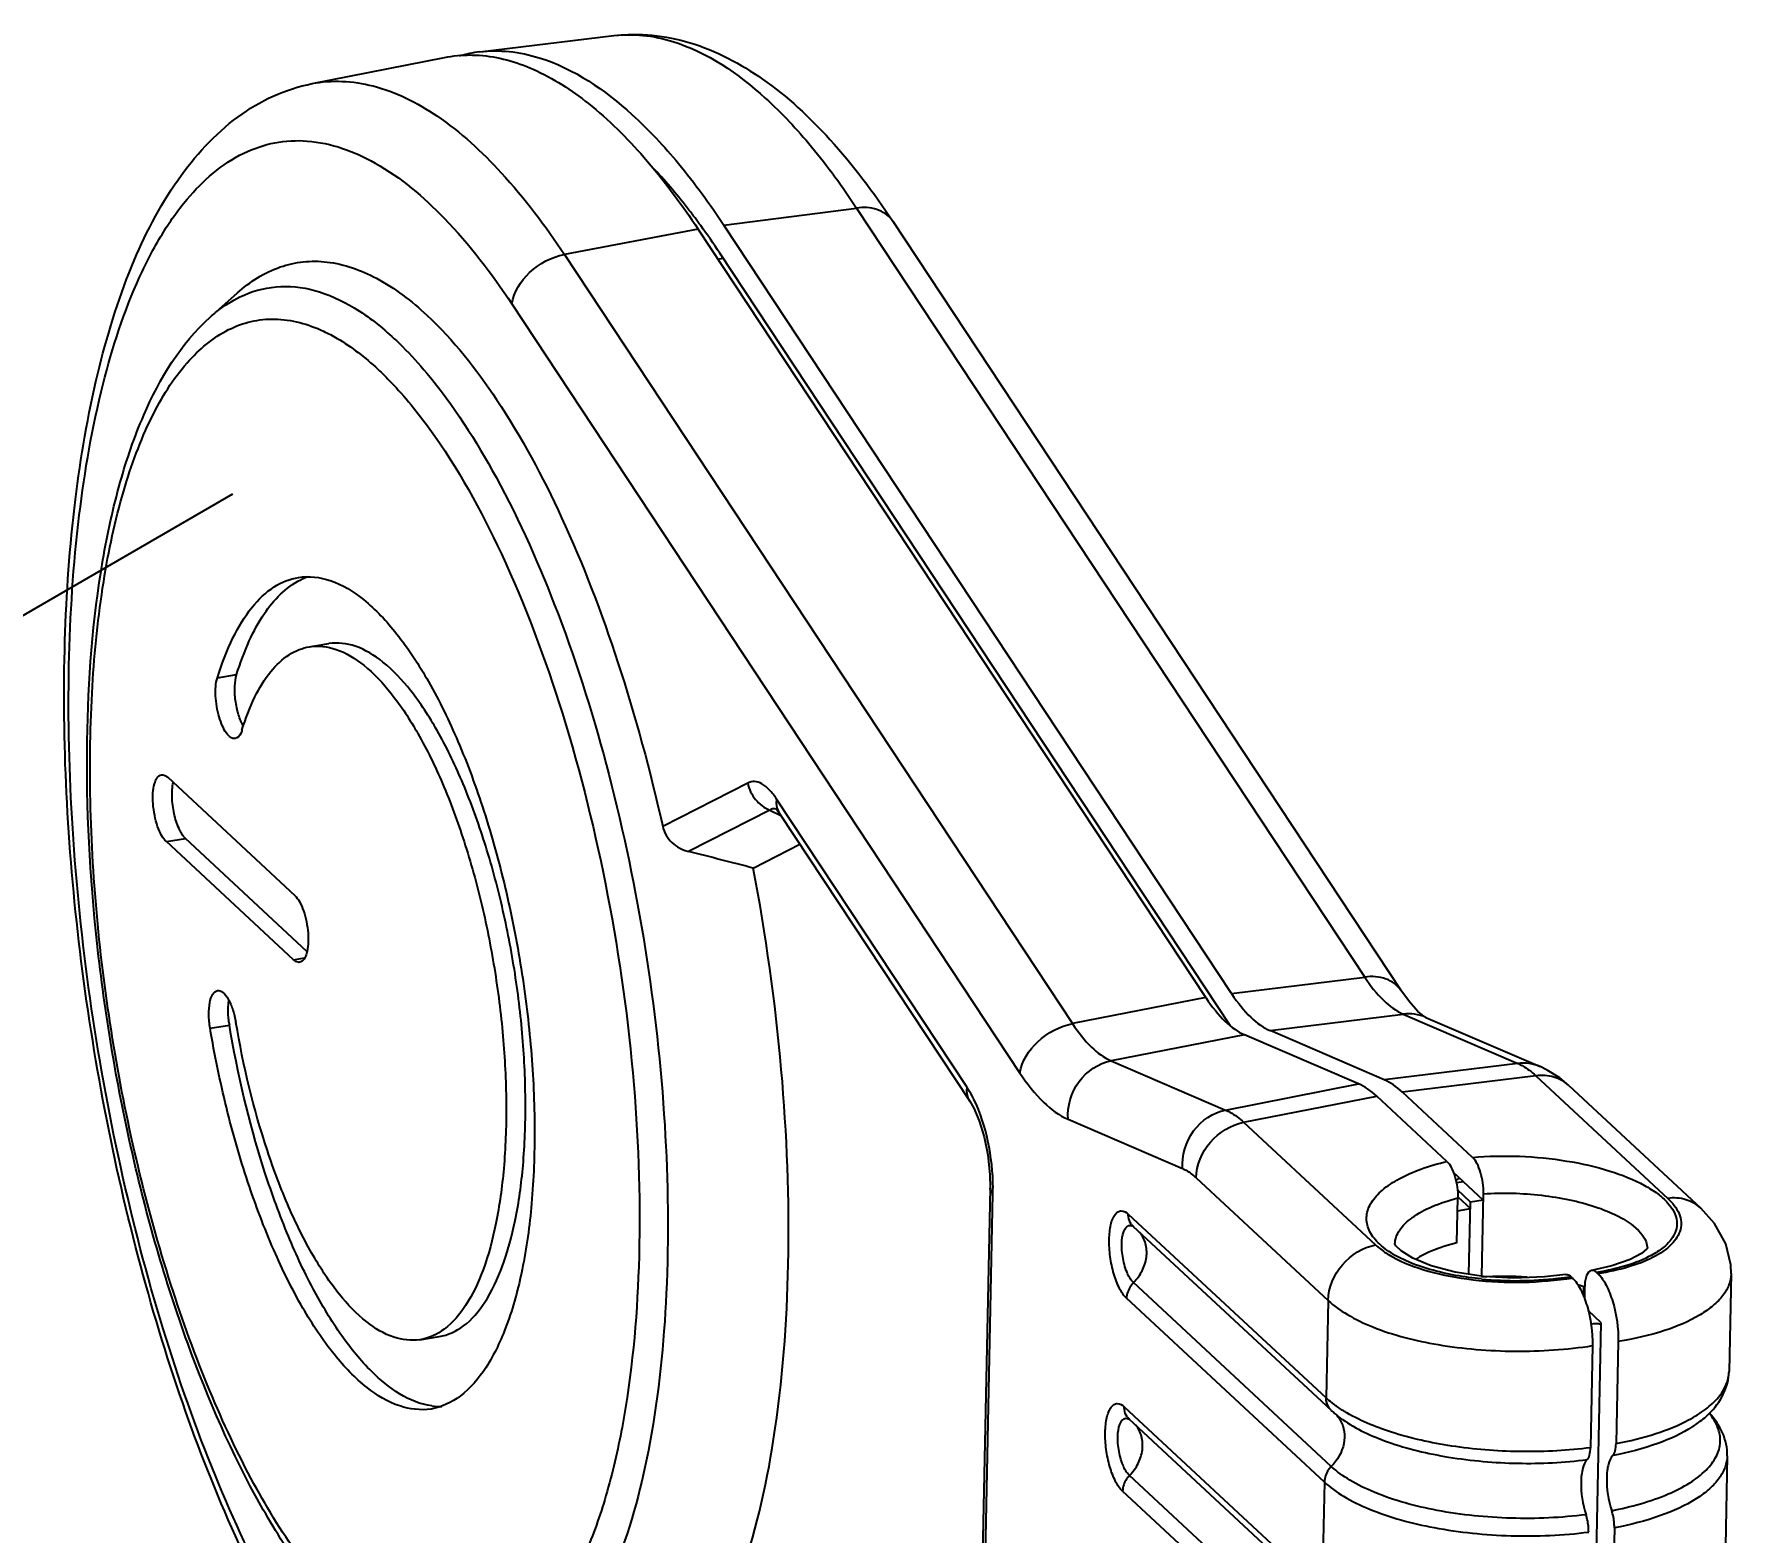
# Model space of a CAD drawing. Header units: millimetres. Extents: x 0 to 549, y 0 to 190.
# Drawn here: x 22.43 to 35.24, y 66.97 to 78.27 of the extents above; entities that cross this region are included whole.
import ezdxf

# ---------------------------------------------------------------- set-up
doc = ezdxf.new("R2010")
doc.units = ezdxf.units.MM
doc.layers.add('06___PRT_ALL_SURFS', color=7, linetype='Continuous')
doc.styles.get("Standard").update_dxf_attribs({"font": 'SimSun.ttf'})

msp = doc.modelspace()

# ---------------------------------------------------------------- linework, layer by layer
at = {"color": 7, "linetype": 'Continuous'}
for p, q in [((25.799, 78.134), (26.81, 78.256)), ((24.534, 77.894), (25.533, 78.092)), ((27.641, 76.827), (28.642, 76.956)), ((28.642, 76.956), (32.476, 71.155)), ((28.915, 76.856), (32.749, 71.055)), ((27.447, 76.796), (26.437, 76.605)), ((31.278, 71), (27.447, 76.796)), ((31.472, 71.03), (27.641, 76.827)), ((26.437, 76.605), (30.271, 70.804)), ((27.596, 76.571), (27.635, 76.578)), ((31.46, 70.789), (27.61, 76.615)), ((23.764, 76.133), (23.97, 76.316)), ((26.041, 76.233), (29.875, 70.431)), ((24.515, 73.647), (24.66, 73.67)), ((23.819, 73.413), (23.964, 73.437)), ((23.444, 72.662), (24.403, 71.771)), ((27.821, 72.618), (27.179, 72.292)), ((29.474, 70.326), (28.038, 72.498)), ((27.988, 72.414), (27.374, 72.103)), ((27.988, 72.414), (28.071, 72.374)), ((28.046, 72.417), (28.038, 72.421)), ((28.06, 72.39), (29.496, 70.218)), ((23.434, 72.177), (23.579, 72.2)), ((24.393, 71.286), (23.434, 72.177)), ((24.495, 71.349), (23.579, 72.2)), ((27.862, 71.977), (28.214, 72.157)), ((24.393, 71.286), (24.476, 71.299)), ((31.472, 71.03), (32.476, 71.155)), ((31.278, 71), (30.271, 70.804)), ((31.762, 70.751), (32.766, 70.875)), ((32.766, 70.875), (33.631, 70.504)), ((32.937, 70.851), (33.801, 70.48)), ((23.764, 70.769), (23.91, 70.793)), ((31.568, 70.72), (30.562, 70.524)), ((32.43, 70.349), (31.568, 70.72)), ((32.624, 70.38), (31.762, 70.751)), ((30.562, 70.524), (31.426, 70.152)), ((33.631, 70.504), (32.624, 70.38)), ((33.801, 70.48), (33.801, 70.48)), ((31.426, 70.152), (32.43, 70.349)), ((33.767, 70.411), (32.761, 70.287)), ((33.767, 70.411), (34.763, 69.486)), ((34.017, 70.336), (35.013, 69.412)), ((31.562, 70.06), (32.567, 70.256)), ((33.097, 69.764), (32.567, 70.256)), ((33.29, 69.795), (32.761, 70.287)), ((30.238, 70.082), (31.102, 69.71)), ((31.562, 70.06), (32.558, 69.135)), ((33.371, 69.472), (33.146, 69.682)), ((29.649, 69.564), (29.548, 64.672)), ((31.204, 69.64), (32.2, 68.716)), ((33.222, 69.611), (33.168, 69.602)), ((33.275, 69.457), (33.176, 69.549)), ((29.57, 64.628), (29.671, 69.52)), ((33.172, 69.151), (33.179, 69.49)), ((33.177, 69.393), (33.274, 69.409)), ((33.182, 69.494), (33.274, 69.409)), ((33.263, 68.913), (33.275, 69.457)), ((33.371, 69.472), (33.275, 69.457)), ((33.36, 68.899), (33.372, 69.521)), ((35.013, 69.411), (35.013, 69.412)), ((30.692, 69.367), (32.185, 67.981)), ((32.222, 67.888), (30.729, 69.274)), ((34.043, 68.886), (34.032, 68.896)), ((34.341, 68.976), (34.187, 68.942)), ((34.236, 68.917), (34.225, 68.927)), ((35.24, 68.918), (35.225, 68.18)), ((32.224, 67.464), (30.732, 68.85)), ((34.129, 68.743), (34.13, 68.817)), ((34.135, 68.812), (34.134, 68.733)), ((32.172, 67.346), (30.679, 68.732)), ((32.2, 68.716), (32.185, 67.981)), ((34.261, 68.548), (34.162, 68.64)), ((34.095, 60.508), (34.261, 68.548)), ((34.181, 68.545), (34.19, 68.536)), ((34.183, 68.535), (34.19, 68.536)), ((25.347, 68.42), (25.493, 68.443)), ((34.389, 68.406), (34.373, 67.636)), ((34.195, 68.375), (34.179, 67.605)), ((30.662, 67.913), (32.155, 66.527)), ((32.192, 66.434), (30.699, 67.82)), ((35.212, 67.544), (35.195, 66.726)), ((32.194, 66.01), (30.701, 67.395)), ((32.141, 65.891), (30.649, 67.277)), ((32.172, 67.346), (32.155, 66.527)), ((34.36, 67), (34.343, 66.181))]:
    msp.add_line(p, q, dxfattribs=at)
msp.add_line((23.933, 74.797), (13.354, 68.674))
for points in [[(28.033, 72.425), (28.033, 72.425), (28.042, 72.414), (28.06, 72.39)], [(32.937, 70.851), (32.921, 70.86), (32.877, 70.896), (32.813, 70.967), (32.749, 71.055)], [(34.017, 70.336), (33.948, 70.394), (33.854, 70.454), (33.801, 70.48)], [(29.496, 70.218), (29.526, 70.166), (29.568, 70.07), (29.605, 69.95), (29.633, 69.813), (29.647, 69.667), (29.649, 69.564)], [(35.24, 68.917), (35.238, 68.985), (35.2, 69.144), (35.116, 69.297), (35.013, 69.411)], [(32.709, 69.133), (32.704, 69.143), (32.704, 69.142)], [(33.994, 68.912), (33.833, 68.893), (33.602, 68.885), (33.372, 68.897), (33.158, 68.929), (32.977, 68.977), (32.839, 69.034), (32.752, 69.089), (32.712, 69.129), (32.709, 69.133)], [(34.61, 69.109), (34.61, 69.11), (34.605, 69.104), (34.565, 69.07), (34.479, 69.024), (34.341, 68.976)]]:
    msp.add_lwpolyline(points, dxfattribs=at)
for centre, radius, start, end in [((25.917, 77.161), 0.98, 96.9105, 106.2694), ((28.747, 76.745), 0.201, 33.4603, 37.786), ((22.87, 73.484), 5.681, 33.4451, 36.0009), ((24.66, 73.713), 0.487, 110.9969, 115.8134), ((24.653, 73.73), 0.469, 108.7069, 110.9759), ((0.041, -35.303), 110.829, 75.46181, 75.72218), ((24.595, 70.908), 0.695, 188.2657, 189.5694), ((28.633, 69.791), 0.997, 26.1681, 26.4861), ((28.026, 69.554), 1.645, 358.8177, 0.3331), ((33.067, 69.959), 0.346, 286.2175, 288.7131), ((33.084, 69.909), 0.293, 288.6905, 292.213), ((30.806, 69.356), 0.112, 214.7909, 227.0711), ((33.649, 71.394), 2.527, 276.4843, 278.7088), ((33.621, 71.631), 2.766, 264.5249, 276.4974), ((33.647, 71.406), 2.551, 277.9257, 278.7072), ((33.654, 71.36), 2.504, 278.7089, 278.9254), ((34.228, 68.299), 0.241, 88.6458, 99.1022), ((34.228, 68.317), 0.222, 81.5255, 88.6118), ((25.505, 68.395), 0.48, 261.932, 270.9711), ((32.756, 68.463), 0.785, 227.1407, 229.7516), ((30.776, 67.902), 0.112, 214.7909, 227.0711), ((32.827, 68.549), 0.897, 229.8049, 234.5691), ((32.107, 67.706), 0.214, 30.0775, 45.2128)]:
    msp.add_arc(centre, radius, start, end, dxfattribs=at)
for centre, major_axis, ratio, start_param, end_param in [((31.462, 72.268), (-0.249, 1.569), 0.375943, -3.833067, -3.374891), ((31.656, 72.299), (-0.249, 1.569), 0.375943, -3.833067, -3.374891), ((32.537, 68.801), (-0.25, 1.569), 0.375908, -0.447288, -0.233305), ((32.731, 68.832), (-0.25, 1.569), 0.375908, -0.447288, -0.233305), ((33.65, 68.816), (0.953, 0.014), 0.413747, 2.09063, 2.545138), ((33.644, 68.525), (0.952, -0.052), 0.387517, 1.530882, 1.895814), ((33.644, 68.525), (0.952, -0.052), 0.387517, 1.044406, 1.105767)]:
    msp.add_ellipse(centre, major_axis=major_axis, ratio=ratio, start_param=start_param, end_param=end_param, dxfattribs=at)
for points, knots in [([(26.81, 78.256), (26.906, 78.268), (27.102, 78.27), (27.494, 78.189), (27.97, 77.937), (28.478, 77.464), (28.772, 77.073), (28.915, 76.856)], [0, 0, 0, 0, 0.109161, 0.219128, 0.449614, 0.706604, 1, 1, 1, 1]), ([(26.81, 78.256), (26.883, 78.265), (27.035, 78.266), (27.45, 78.177), (27.894, 77.87), (28.324, 77.408), (28.537, 77.116), (28.642, 76.956)], [0, 0, 0, 0, 0.093687, 0.191905, 0.539582, 0.75519, 1, 1, 1, 1]), ([(25.799, 78.134), (25.872, 78.143), (26.025, 78.144), (26.443, 78.054), (26.888, 77.746), (27.321, 77.281), (27.535, 76.987), (27.641, 76.827)], [0, 0, 0, 0, 0.093677, 0.191883, 0.539519, 0.755157, 1, 1, 1, 1]), ([(25.533, 78.092), (25.597, 78.104), (25.685, 78.113), (25.773, 78.109), (25.795, 78.108)], [0, 0, 0, 0, 0.747189, 1, 1, 1, 1]), ([(25.795, 78.108), (25.935, 78.098), (26.234, 78.014), (26.655, 77.739), (27.071, 77.324), (27.322, 76.985), (27.447, 76.796)], [0, 0, 0, 0, 0.193509, 0.419333, 0.687206, 1, 1, 1, 1]), ([(26.033, 64.468), (25.827, 64.542), (25.417, 64.787), (24.888, 65.33), (24.4, 66.04), (23.954, 66.902), (23.558, 67.894), (23.104, 69.375), (22.805, 70.943), (22.667, 72.526), (22.653, 73.666), (22.727, 74.725), (22.889, 75.674), (23.138, 76.491), (23.479, 77.162), (23.869, 77.591), (24.235, 77.81), (24.433, 77.874), (24.534, 77.894)], [0, 0, 0, 0, 0.043546, 0.092844, 0.149576, 0.213912, 0.28497, 0.361206, 0.521075, 0.600384, 0.676329, 0.746977, 0.810818, 0.867029, 0.915866, 0.95915, 0.979658, 1, 1, 1, 1]), ([(24.534, 77.894), (24.608, 77.909), (24.764, 77.92), (25.094, 77.869), (25.524, 77.65), (26.007, 77.204), (26.294, 76.822), (26.437, 76.605)], [0, 0, 0, 0, 0.093932, 0.191485, 0.410839, 0.678269, 1, 1, 1, 1]), ([(25.804, 64.784), (25.613, 64.852), (25.222, 65.106), (24.711, 65.677), (24.222, 66.456), (23.775, 67.416), (23.386, 68.522), (23.071, 69.73), (22.843, 70.991), (22.712, 72.257), (22.681, 73.476), (22.753, 74.599), (22.923, 75.584), (23.152, 76.292), (23.388, 76.75), (23.625, 77.089), (23.916, 77.345), (24.25, 77.459), (24.597, 77.477), (24.853, 77.383), (25.009, 77.295)], [0, 0, 0, 0, 0.040764, 0.091859, 0.153813, 0.225552, 0.305087, 0.389861, 0.476985, 0.563429, 0.646206, 0.722548, 0.790118, 0.847282, 0.871793, 0.893676, 0.930705, 0.947325, 0.963824, 1, 1, 1, 1]), ([(25.009, 77.295), (25.203, 77.186), (25.587, 76.859), (25.889, 76.462), (26.041, 76.233)], [0, 0, 0, 0, 0.44667, 1, 1, 1, 1]), ([(27.466, 76.823), (27.438, 76.862), (27.328, 77.008), (27.211, 77.148), (27.118, 77.246)], [0, 0, 0, 0, 0.262382, 1, 1, 1, 1]), ([(28.906, 76.869), (28.879, 76.904), (28.792, 76.959), (28.693, 76.963), (28.642, 76.956)], [0, 0, 0, 0, 0.463571, 1, 1, 1, 1]), ([(26.041, 76.233), (26.054, 76.322), (26.165, 76.495), (26.341, 76.587), (26.437, 76.605)], [0, 0, 0, 0, 0.478681, 1, 1, 1, 1]), ([(23.97, 76.316), (24.064, 76.4), (24.226, 76.503), (24.467, 76.557), (24.719, 76.554), (25.054, 76.433), (25.284, 76.255), (25.399, 76.148)], [0, 0, 0, 0, 0.236703, 0.347957, 0.460357, 0.705397, 1, 1, 1, 1]), ([(23.988, 76.285), (24.073, 76.326), (24.263, 76.381), (24.568, 76.347), (24.874, 76.205), (25.061, 76.057), (25.154, 75.97)], [0, 0, 0, 0, 0.221516, 0.447949, 0.702484, 1, 1, 1, 1]), ([(23.764, 76.133), (23.782, 76.148), (23.851, 76.206), (23.928, 76.256), (23.988, 76.285)], [0, 0, 0, 0, 0.260869, 1, 1, 1, 1]), ([(24.789, 66.275), (24.669, 66.4), (24.437, 66.687), (24.006, 67.38), (23.546, 68.437), (23.139, 69.862), (22.885, 71.388), (22.805, 72.883), (22.892, 74.051), (23.07, 74.87), (23.288, 75.509), (23.542, 75.935), (23.764, 76.133)], [0, 0, 0, 0, 0.049609, 0.105265, 0.233432, 0.378144, 0.529238, 0.675418, 0.80625, 0.863511, 0.914669, 1, 1, 1, 1]), ([(24.834, 66.326), (24.694, 66.456), (24.422, 66.777), (24.068, 67.355), (23.741, 68.053), (23.346, 69.144), (22.997, 70.629), (22.846, 72.151), (22.863, 73.326), (22.943, 74.11), (23.088, 74.793), (23.293, 75.355), (23.553, 75.781), (23.832, 76.019), (24.071, 76.107), (24.319, 76.133), (24.505, 76.08), (24.62, 76.027)], [0, 0, 0, 0, 0.05128, 0.112098, 0.181518, 0.257937, 0.423292, 0.589659, 0.667293, 0.738321, 0.801037, 0.854338, 0.898089, 0.933822, 0.94998, 0.96591, 1, 1, 1, 1]), ([(25.399, 76.148), (25.601, 75.961), (25.984, 75.472), (26.459, 74.582), (26.872, 73.499), (27.086, 72.708), (27.179, 72.292)], [0, 0, 0, 0, 0.192358, 0.429074, 0.702293, 1, 1, 1, 1]), ([(24.62, 76.027), (24.655, 76.01), (24.802, 75.932), (24.935, 75.828), (25.029, 75.741)], [0, 0, 0, 0, 0.22986, 1, 1, 1, 1]), ([(25.154, 75.97), (25.175, 75.951), (25.261, 75.868), (25.341, 75.78), (25.399, 75.71)], [0, 0, 0, 0, 0.238635, 1, 1, 1, 1]), ([(25.029, 75.741), (25.063, 75.709), (25.205, 75.569), (25.331, 75.413), (25.421, 75.289)], [0, 0, 0, 0, 0.231699, 1, 1, 1, 1]), ([(25.399, 75.71), (25.601, 75.469), (25.975, 74.881), (26.427, 73.86), (26.799, 72.666), (27.067, 71.374), (27.214, 70.063), (27.231, 68.813), (27.119, 67.701), (26.946, 67.026), (26.829, 66.734)], [0, 0, 0, 0, 0.100627, 0.221346, 0.356788, 0.499966, 0.643149, 0.778606, 0.899348, 1, 1, 1, 1]), ([(25.421, 75.289), (25.633, 74.996), (26.017, 74.297), (26.459, 73.111), (26.79, 71.767), (26.984, 70.368), (27.026, 69.021), (26.931, 67.981), (26.765, 67.261), (26.611, 66.82), (26.423, 66.46), (26.266, 66.264), (26.182, 66.186)], [0, 0, 0, 0, 0.113611, 0.248356, 0.396047, 0.546863, 0.69062, 0.817969, 0.873195, 0.92195, 0.964077, 1, 1, 1, 1]), ([(23.819, 73.413), (23.851, 73.516), (23.921, 73.703), (24.063, 73.939), (24.231, 74.104), (24.367, 74.159), (24.432, 74.169)], [0, 0, 0, 0, 0.317174, 0.58358, 0.805524, 1, 1, 1, 1]), ([(23.964, 73.437), (23.991, 73.523), (24.05, 73.682), (24.187, 73.941), (24.335, 74.097), (24.448, 74.152)], [0, 0, 0, 0, 0.307643, 0.574928, 1, 1, 1, 1]), ([(24.432, 74.169), (24.511, 74.182), (24.694, 74.159), (24.949, 73.998), (25.196, 73.732), (25.432, 73.368), (25.65, 72.918), (25.841, 72.397), (26, 71.824), (26.118, 71.222), (26.193, 70.613), (26.22, 70.02), (26.2, 69.465), (26.133, 68.969), (26.021, 68.55), (25.869, 68.221), (25.677, 67.989), (25.51, 67.91), (25.431, 67.897)], [0, 0, 0, 0, 0.033405, 0.073328, 0.123094, 0.183347, 0.253197, 0.330866, 0.414026, 0.50001, 0.585993, 0.669151, 0.746818, 0.816665, 0.876913, 0.926677, 0.966596, 1, 1, 1, 1]), ([(24.004, 73.017), (24.031, 73.102), (24.089, 73.258), (24.207, 73.455), (24.348, 73.592), (24.461, 73.638), (24.515, 73.647)], [0, 0, 0, 0, 0.31716, 0.583579, 0.805522, 1, 1, 1, 1]), ([(24.515, 73.647), (24.581, 73.657), (24.734, 73.638), (24.946, 73.504), (25.152, 73.282), (25.349, 72.979), (25.53, 72.604), (25.69, 72.17), (25.822, 71.693), (25.92, 71.191), (25.982, 70.683), (26.005, 70.189), (25.988, 69.726), (25.932, 69.313), (25.84, 68.964), (25.713, 68.69), (25.553, 68.496), (25.413, 68.43), (25.347, 68.42)], [0, 0, 0, 0, 0.033405, 0.073325, 0.12309, 0.183341, 0.25319, 0.33086, 0.41402, 0.500005, 0.58599, 0.669149, 0.746817, 0.816665, 0.876914, 0.926677, 0.966596, 1, 1, 1, 1]), ([(25.493, 68.443), (25.559, 68.454), (25.698, 68.52), (25.858, 68.713), (25.985, 68.987), (26.078, 69.337), (26.134, 69.75), (26.15, 70.212), (26.128, 70.707), (26.066, 71.214), (25.967, 71.716), (25.835, 72.193), (25.675, 72.627), (25.494, 73.002), (25.297, 73.306), (25.091, 73.527), (24.879, 73.661), (24.726, 73.68), (24.66, 73.67)], [0, 0, 0, 0, 0.033407, 0.073334, 0.123106, 0.183363, 0.253216, 0.330888, 0.414049, 0.500033, 0.586015, 0.66917, 0.746834, 0.816677, 0.876922, 0.926681, 0.966597, 1, 1, 1, 1]), ([(23.953, 72.954), (23.928, 72.95), (23.886, 72.99), (23.855, 73.05), (23.83, 73.119), (23.813, 73.196), (23.802, 73.295), (23.805, 73.37), (23.819, 73.413)], [0, 0, 0, 0, 0.149129, 0.269513, 0.414256, 0.572517, 0.731393, 1, 1, 1, 1]), ([(24.016, 73.044), (24, 73.072), (23.975, 73.137), (23.953, 73.24), (23.948, 73.343), (23.956, 73.408), (23.964, 73.437)], [0, 0, 0, 0, 0.239796, 0.513386, 0.779756, 1, 1, 1, 1]), ([(24.004, 73.017), (24.002, 73.008), (23.993, 72.983), (23.972, 72.957), (23.953, 72.954)], [0, 0, 0, 0, 0.324109, 1, 1, 1, 1]), ([(23.434, 72.177), (23.419, 72.19), (23.394, 72.227), (23.365, 72.294), (23.344, 72.375), (23.332, 72.46), (23.331, 72.542), (23.341, 72.616), (23.369, 72.676), (23.397, 72.681)], [0, 0, 0, 0, 0.106549, 0.243929, 0.401301, 0.563929, 0.716212, 0.844328, 1, 1, 1, 1]), ([(23.397, 72.681), (23.401, 72.681), (23.418, 72.681), (23.434, 72.671), (23.444, 72.662)], [0, 0, 0, 0, 0.218396, 1, 1, 1, 1]), ([(23.579, 72.2), (23.557, 72.22), (23.522, 72.283), (23.489, 72.389), (23.474, 72.508), (23.478, 72.588), (23.487, 72.623)], [0, 0, 0, 0, 0.200425, 0.467982, 0.753215, 1, 1, 1, 1]), ([(28.038, 72.498), (28.022, 72.523), (27.989, 72.566), (27.933, 72.614), (27.874, 72.635), (27.836, 72.626), (27.821, 72.618)], [0, 0, 0, 0, 0.329321, 0.594303, 0.806184, 1, 1, 1, 1]), ([(27.821, 72.618), (27.83, 72.573), (27.87, 72.488), (27.946, 72.431), (27.988, 72.414)], [0, 0, 0, 0, 0.504441, 1, 1, 1, 1]), ([(28.038, 72.498), (28.037, 72.488), (28.034, 72.451), (28.045, 72.413), (28.06, 72.39)], [0, 0, 0, 0, 0.26559, 1, 1, 1, 1]), ([(27.179, 72.292), (27.189, 72.246), (27.24, 72.159), (27.328, 72.114), (27.374, 72.103)], [0, 0, 0, 0, 0.499316, 1, 1, 1, 1]), ([(27.75, 66.594), (27.877, 66.941), (28.057, 67.737), (28.154, 69.037), (28.097, 70.481), (27.958, 71.475), (27.862, 71.977)], [0, 0, 0, 0, 0.203814, 0.44722, 0.717802, 1, 1, 1, 1]), ([(24.403, 71.771), (24.417, 71.757), (24.443, 71.72), (24.472, 71.653), (24.493, 71.573), (24.505, 71.488), (24.505, 71.406), (24.496, 71.331), (24.468, 71.271), (24.44, 71.267)], [0, 0, 0, 0, 0.106549, 0.243929, 0.401301, 0.563929, 0.716212, 0.844328, 1, 1, 1, 1]), ([(24.44, 71.267), (24.436, 71.266), (24.419, 71.266), (24.403, 71.277), (24.393, 71.286)], [0, 0, 0, 0, 0.218396, 1, 1, 1, 1]), ([(32.749, 71.055), (32.723, 71.094), (32.635, 71.157), (32.53, 71.162), (32.476, 71.155)], [0, 0, 0, 0, 0.46242, 1, 1, 1, 1]), ([(32.476, 71.155), (32.518, 71.091), (32.602, 70.983), (32.712, 70.899), (32.766, 70.875)], [0, 0, 0, 0, 0.562508, 1, 1, 1, 1]), ([(23.764, 70.769), (23.759, 70.803), (23.752, 70.868), (23.758, 70.956), (23.775, 71.021), (23.805, 71.05), (23.82, 71.053)], [0, 0, 0, 0, 0.33882, 0.635458, 0.856308, 1, 1, 1, 1]), ([(23.82, 71.053), (23.834, 71.055), (23.87, 71.038), (23.906, 70.984), (23.939, 70.907), (23.953, 70.846), (23.959, 70.813)], [0, 0, 0, 0, 0.144558, 0.364107, 0.659482, 1, 1, 1, 1]), ([(23.907, 70.808), (23.905, 70.823), (23.899, 70.879), (23.899, 70.936), (23.906, 70.977)], [0, 0, 0, 0, 0.269173, 1, 1, 1, 1]), ([(25.431, 67.897), (25.353, 67.885), (25.173, 67.907), (24.922, 68.062), (24.678, 68.319), (24.445, 68.673), (24.229, 69.111), (24.038, 69.619), (23.878, 70.178), (23.798, 70.569), (23.764, 70.769)], [0, 0, 0, 0, 0.067157, 0.147079, 0.246399, 0.366516, 0.505814, 0.660924, 0.827364, 1, 1, 1, 1]), ([(25.437, 67.92), (25.265, 67.944), (25.007, 68.129), (24.74, 68.46), (24.526, 68.816), (24.331, 69.24), (24.095, 69.898), (23.971, 70.428), (23.91, 70.793)], [0, 0, 0, 0, 0.154346, 0.258466, 0.380886, 0.519696, 0.671814, 1, 1, 1, 1]), ([(25.347, 68.42), (25.282, 68.41), (25.133, 68.428), (24.923, 68.557), (24.72, 68.772), (24.526, 69.066), (24.346, 69.431), (24.127, 70.013), (24.014, 70.486), (23.959, 70.813)], [0, 0, 0, 0, 0.067174, 0.147117, 0.246464, 0.366611, 0.505943, 0.661089, 1, 1, 1, 1]), ([(29.875, 70.431), (29.888, 70.521), (29.999, 70.693), (30.175, 70.785), (30.271, 70.804)], [0, 0, 0, 0, 0.478681, 1, 1, 1, 1]), ([(30.271, 70.804), (30.313, 70.74), (30.396, 70.632), (30.507, 70.547), (30.562, 70.524)], [0, 0, 0, 0, 0.561453, 1, 1, 1, 1]), ([(29.875, 70.431), (29.927, 70.352), (30.031, 70.217), (30.17, 70.111), (30.238, 70.082)], [0, 0, 0, 0, 0.561963, 1, 1, 1, 1]), ([(30.238, 70.082), (30.231, 70.18), (30.289, 70.385), (30.468, 70.505), (30.562, 70.524)], [0, 0, 0, 0, 0.508077, 1, 1, 1, 1]), ([(33.631, 70.504), (33.642, 70.499), (33.692, 70.474), (33.736, 70.44), (33.767, 70.411)], [0, 0, 0, 0, 0.228587, 1, 1, 1, 1]), ([(29.474, 70.326), (29.473, 70.316), (29.47, 70.279), (29.48, 70.241), (29.495, 70.218)], [0, 0, 0, 0, 0.265591, 1, 1, 1, 1]), ([(29.526, 70.236), (29.522, 70.244), (29.506, 70.274), (29.488, 70.304), (29.474, 70.326)], [0, 0, 0, 0, 0.263114, 1, 1, 1, 1]), ([(34.017, 70.336), (33.985, 70.366), (33.904, 70.411), (33.812, 70.416), (33.767, 70.411)], [0, 0, 0, 0, 0.486378, 1, 1, 1, 1]), ([(29.672, 69.563), (29.671, 69.682), (29.646, 69.911), (29.577, 70.131), (29.528, 70.231)], [0, 0, 0, 0, 0.517362, 1, 1, 1, 1]), ([(31.102, 69.71), (31.095, 69.809), (31.153, 70.013), (31.332, 70.134), (31.426, 70.152)], [0, 0, 0, 0, 0.508077, 1, 1, 1, 1]), ([(31.204, 69.64), (31.206, 69.737), (31.288, 69.931), (31.467, 70.041), (31.562, 70.06)], [0, 0, 0, 0, 0.497287, 1, 1, 1, 1]), ([(31.426, 70.152), (31.437, 70.147), (31.487, 70.123), (31.531, 70.088), (31.562, 70.06)], [0, 0, 0, 0, 0.228059, 1, 1, 1, 1]), ([(33.29, 69.795), (33.408, 69.805), (33.646, 69.81), (33.994, 69.776), (34.312, 69.704), (34.542, 69.615), (34.684, 69.526), (34.778, 69.444), (34.839, 69.342), (34.827, 69.239), (34.789, 69.169), (34.724, 69.106), (34.669, 69.072), (34.638, 69.055)], [0, 0, 0, 0, 0.173353, 0.348674, 0.511864, 0.650589, 0.708191, 0.75742, 0.83406, 0.868398, 0.905509, 0.9488, 1, 1, 1, 1]), ([(33.372, 69.521), (33.374, 69.575), (33.362, 69.654), (33.328, 69.745), (33.304, 69.783), (33.291, 69.795)], [0, 0, 0, 0, 0.557909, 0.808797, 1, 1, 1, 1]), ([(31.102, 69.71), (31.111, 69.706), (31.148, 69.688), (31.181, 69.662), (31.204, 69.64)], [0, 0, 0, 0, 0.228316, 1, 1, 1, 1]), ([(32.672, 69.077), (32.634, 69.101), (32.567, 69.153), (32.498, 69.251), (32.482, 69.36), (32.524, 69.465), (32.613, 69.558), (32.742, 69.642), (32.907, 69.713), (33.03, 69.749), (33.097, 69.764)], [0, 0, 0, 0, 0.123526, 0.22457, 0.313469, 0.406838, 0.518676, 0.655187, 0.816682, 1, 1, 1, 1]), ([(33.097, 69.764), (33.11, 69.752), (33.134, 69.715), (33.168, 69.624), (33.18, 69.544), (33.179, 69.49)], [0, 0, 0, 0, 0.191203, 0.442091, 1, 1, 1, 1]), ([(29.671, 69.52), (29.668, 69.523), (29.656, 69.535), (29.649, 69.552), (29.649, 69.564)], [0, 0, 0, 0, 0.288988, 1, 1, 1, 1]), ([(32.704, 69.142), (32.705, 69.178), (32.736, 69.258), (32.841, 69.353), (32.992, 69.433), (33.113, 69.472), (33.179, 69.49)], [0, 0, 0, 0, 0.173603, 0.391959, 0.668908, 1, 1, 1, 1]), ([(33.372, 69.521), (33.518, 69.53), (33.737, 69.524), (34.018, 69.479), (34.209, 69.429), (34.372, 69.364), (34.52, 69.278), (34.607, 69.176), (34.609, 69.109)], [0, 0, 0, 0, 0.318157, 0.474664, 0.619885, 0.747749, 0.853969, 1, 1, 1, 1]), ([(34.763, 69.486), (34.798, 69.453), (34.844, 69.398), (34.866, 69.311), (34.859, 69.226), (34.789, 69.122), (34.703, 69.068), (34.653, 69.042)], [0, 0, 0, 0, 0.25659, 0.364726, 0.468898, 0.69902, 1, 1, 1, 1]), ([(35.013, 69.412), (34.981, 69.441), (34.9, 69.486), (34.808, 69.492), (34.763, 69.486)], [0, 0, 0, 0, 0.486376, 1, 1, 1, 1]), ([(30.679, 68.732), (30.657, 68.752), (30.619, 68.812), (30.579, 68.92), (30.553, 69.045), (30.545, 69.171), (30.554, 69.267), (30.572, 69.33), (30.59, 69.363), (30.612, 69.386), (30.65, 69.398), (30.678, 69.381), (30.692, 69.367)], [0, 0, 0, 0, 0.115359, 0.267458, 0.437955, 0.604936, 0.748146, 0.806111, 0.853675, 0.891797, 0.924485, 1, 1, 1, 1]), ([(30.669, 69.255), (30.675, 69.266), (30.693, 69.287), (30.72, 69.28), (30.729, 69.274)], [0, 0, 0, 0, 0.527788, 1, 1, 1, 1]), ([(30.714, 69.292), (30.703, 69.308), (30.693, 69.334), (30.692, 69.36), (30.692, 69.367)], [0, 0, 0, 0, 0.739821, 1, 1, 1, 1]), ([(30.731, 68.85), (30.709, 68.871), (30.675, 68.937), (30.646, 69.045), (30.639, 69.157), (30.653, 69.23), (30.669, 69.255)], [0, 0, 0, 0, 0.215362, 0.50338, 0.788004, 1, 1, 1, 1]), ([(30.732, 68.85), (30.744, 68.864), (30.769, 68.891), (30.807, 68.955), (30.835, 69.04), (30.83, 69.144), (30.799, 69.205), (30.779, 69.229)], [0, 0, 0, 0, 0.13517, 0.269061, 0.527947, 0.770845, 1, 1, 1, 1]), ([(32.2, 68.716), (32.202, 68.812), (32.284, 69.007), (32.462, 69.116), (32.558, 69.135)], [0, 0, 0, 0, 0.497287, 1, 1, 1, 1]), ([(32.558, 69.135), (32.565, 69.129), (32.596, 69.102), (32.629, 69.078), (32.656, 69.062)], [0, 0, 0, 0, 0.234505, 1, 1, 1, 1]), ([(32.656, 69.062), (32.736, 69.013), (32.931, 68.935), (33.38, 68.843), (33.751, 68.845), (33.999, 68.88)], [0, 0, 0, 0, 0.205155, 0.453356, 1, 1, 1, 1]), ([(33.358, 68.878), (33.226, 68.891), (32.99, 68.932), (32.763, 69.019), (32.672, 69.077)], [0, 0, 0, 0, 0.551947, 1, 1, 1, 1]), ([(34.638, 69.055), (34.58, 69.024), (34.444, 68.971), (34.303, 68.94), (34.225, 68.927)], [0, 0, 0, 0, 0.456624, 1, 1, 1, 1]), ([(34.653, 69.042), (34.593, 69.011), (34.456, 68.96), (34.314, 68.93), (34.236, 68.917)], [0, 0, 0, 0, 0.458526, 1, 1, 1, 1]), ([(33.994, 68.912), (33.997, 68.912), (34.011, 68.912), (34.024, 68.904), (34.032, 68.896)], [0, 0, 0, 0, 0.218358, 1, 1, 1, 1]), ([(34.187, 68.942), (34.17, 68.939), (34.149, 68.906), (34.138, 68.861), (34.136, 68.829), (34.135, 68.812)], [0, 0, 0, 0, 0.366078, 0.652422, 1, 1, 1, 1]), ([(34.225, 68.927), (34.222, 68.93), (34.212, 68.939), (34.197, 68.944), (34.187, 68.942)], [0, 0, 0, 0, 0.297817, 1, 1, 1, 1]), ([(34.236, 68.917), (34.262, 68.893), (34.306, 68.824), (34.37, 68.655), (34.391, 68.507), (34.389, 68.406)], [0, 0, 0, 0, 0.191132, 0.44208, 1, 1, 1, 1]), ([(35.24, 68.917), (35.24, 68.889), (35.228, 68.83), (35.18, 68.748), (35.104, 68.672), (34.961, 68.572), (34.719, 68.473), (34.507, 68.425), (34.389, 68.406)], [0, 0, 0, 0, 0.080044, 0.167077, 0.266632, 0.381731, 0.66095, 1, 1, 1, 1]), ([(30.732, 68.85), (30.724, 68.842), (30.696, 68.808), (30.68, 68.764), (30.679, 68.732)], [0, 0, 0, 0, 0.259429, 1, 1, 1, 1]), ([(34.043, 68.886), (34.068, 68.863), (34.112, 68.794), (34.176, 68.624), (34.197, 68.476), (34.195, 68.375)], [0, 0, 0, 0, 0.191132, 0.44208, 1, 1, 1, 1]), ([(32.2, 68.716), (32.244, 68.675), (32.352, 68.599), (32.625, 68.47), (33.051, 68.364), (33.61, 68.319), (34.001, 68.345), (34.195, 68.375)], [0, 0, 0, 0, 0.086821, 0.189469, 0.435766, 0.716546, 1, 1, 1, 1]), ([(34.92, 67.815), (34.966, 67.839), (35.046, 67.889), (35.145, 67.978), (35.208, 68.076), (35.224, 68.146), (35.225, 68.18)], [0, 0, 0, 0, 0.308613, 0.572192, 0.797562, 1, 1, 1, 1]), ([(30.649, 67.277), (30.627, 67.298), (30.588, 67.358), (30.549, 67.465), (30.523, 67.591), (30.515, 67.717), (30.524, 67.813), (30.542, 67.875), (30.56, 67.909), (30.581, 67.932), (30.62, 67.944), (30.648, 67.927), (30.662, 67.913)], [0, 0, 0, 0, 0.115359, 0.267458, 0.437955, 0.604936, 0.748146, 0.806111, 0.853675, 0.891797, 0.924485, 1, 1, 1, 1]), ([(30.684, 67.838), (30.672, 67.854), (30.663, 67.88), (30.662, 67.906), (30.662, 67.913)], [0, 0, 0, 0, 0.739821, 1, 1, 1, 1]), ([(32.222, 67.888), (32.204, 67.905), (32.187, 67.938), (32.185, 67.972), (32.185, 67.981)], [0, 0, 0, 0, 0.736729, 1, 1, 1, 1]), ([(32.246, 67.931), (32.24, 67.935), (32.219, 67.951), (32.199, 67.968), (32.185, 67.981)], [0, 0, 0, 0, 0.258556, 1, 1, 1, 1]), ([(32.341, 67.868), (32.333, 67.873), (32.3, 67.892), (32.268, 67.914), (32.246, 67.931)], [0, 0, 0, 0, 0.260089, 1, 1, 1, 1]), ([(30.701, 67.395), (30.679, 67.416), (30.645, 67.483), (30.616, 67.591), (30.609, 67.703), (30.623, 67.775), (30.638, 67.801)], [0, 0, 0, 0, 0.215362, 0.50338, 0.788004, 1, 1, 1, 1]), ([(30.638, 67.801), (30.645, 67.812), (30.663, 67.833), (30.69, 67.826), (30.699, 67.82)], [0, 0, 0, 0, 0.527788, 1, 1, 1, 1]), ([(30.701, 67.395), (30.714, 67.41), (30.739, 67.437), (30.777, 67.5), (30.804, 67.586), (30.8, 67.69), (30.769, 67.751), (30.749, 67.775)], [0, 0, 0, 0, 0.13517, 0.269061, 0.527947, 0.770845, 1, 1, 1, 1]), ([(32.292, 67.813), (32.322, 67.762), (32.337, 67.625), (32.271, 67.51), (32.224, 67.464)], [0, 0, 0, 0, 0.474143, 1, 1, 1, 1]), ([(32.308, 67.819), (32.411, 67.745), (32.675, 67.626), (33.123, 67.52), (33.631, 67.476), (33.981, 67.493), (34.155, 67.515)], [0, 0, 0, 0, 0.200046, 0.448898, 0.724664, 1, 1, 1, 1]), ([(34.179, 67.605), (34.011, 67.583), (33.671, 67.565), (33.174, 67.6), (32.725, 67.695), (32.454, 67.802), (32.341, 67.868)], [0, 0, 0, 0, 0.269444, 0.541122, 0.791323, 1, 1, 1, 1]), ([(34.34, 67.13), (34.485, 67.159), (34.69, 67.214), (34.924, 67.331), (35.05, 67.426), (35.133, 67.531), (35.168, 67.646), (35.146, 67.764), (35.102, 67.832), (35.075, 67.864)], [0, 0, 0, 0, 0.353299, 0.498834, 0.621603, 0.723789, 0.812551, 0.900295, 1, 1, 1, 1]), ([(34.95, 67.764), (34.869, 67.711), (34.672, 67.622), (34.464, 67.568), (34.348, 67.546)], [0, 0, 0, 0, 0.452002, 1, 1, 1, 1]), ([(34.373, 67.636), (34.474, 67.655), (34.662, 67.701), (34.842, 67.773), (34.92, 67.815)], [0, 0, 0, 0, 0.537577, 1, 1, 1, 1]), ([(34.348, 67.546), (34.357, 67.555), (34.369, 67.586), (34.372, 67.617), (34.373, 67.636)], [0, 0, 0, 0, 0.40903, 1, 1, 1, 1]), ([(34.155, 67.515), (34.137, 67.498), (34.115, 67.44), (34.101, 67.299), (34.12, 67.179), (34.146, 67.1)], [0, 0, 0, 0, 0.170047, 0.415727, 1, 1, 1, 1]), ([(34.155, 67.515), (34.164, 67.524), (34.176, 67.555), (34.179, 67.586), (34.179, 67.605)], [0, 0, 0, 0, 0.40903, 1, 1, 1, 1]), ([(34.348, 67.546), (34.331, 67.529), (34.308, 67.471), (34.295, 67.33), (34.313, 67.209), (34.34, 67.13)], [0, 0, 0, 0, 0.170047, 0.415727, 1, 1, 1, 1]), ([(35.212, 67.544), (35.211, 67.515), (35.199, 67.454), (35.151, 67.369), (35.076, 67.289), (34.933, 67.184), (34.692, 67.077), (34.478, 67.023), (34.36, 67)], [0, 0, 0, 0, 0.081008, 0.169128, 0.269545, 0.385096, 0.66365, 1, 1, 1, 1]), ([(30.701, 67.395), (30.693, 67.387), (30.665, 67.354), (30.65, 67.31), (30.649, 67.277)], [0, 0, 0, 0, 0.259429, 1, 1, 1, 1]), ([(32.224, 67.464), (32.216, 67.456), (32.188, 67.422), (32.172, 67.378), (32.172, 67.346)], [0, 0, 0, 0, 0.259434, 1, 1, 1, 1]), ([(34.146, 67.1), (33.959, 67.076), (33.582, 67.06), (33.043, 67.114), (32.633, 67.224), (32.371, 67.35), (32.267, 67.424), (32.224, 67.464)], [0, 0, 0, 0, 0.282711, 0.563489, 0.810253, 0.913135, 1, 1, 1, 1]), ([(32.172, 67.346), (32.216, 67.305), (32.324, 67.228), (32.596, 67.097), (33.021, 66.984), (33.581, 66.927), (33.972, 66.944), (34.166, 66.969)], [0, 0, 0, 0, 0.086866, 0.18977, 0.436609, 0.717417, 1, 1, 1, 1]), ([(34.36, 67), (34.36, 67.011), (34.359, 67.055), (34.35, 67.099), (34.34, 67.13)], [0, 0, 0, 0, 0.244102, 1, 1, 1, 1]), ([(34.166, 66.969), (34.166, 66.98), (34.165, 67.024), (34.156, 67.068), (34.146, 67.1)], [0, 0, 0, 0, 0.244102, 1, 1, 1, 1])]:
    msp.add_open_spline(points, degree=3, knots=knots, dxfattribs=at)
for points in [[(28.016, 72.425), (28.006, 72.425), (27.996, 72.421), (27.988, 72.414)], [(28.038, 72.421), (28.031, 72.423), (28.024, 72.425), (28.016, 72.425)], [(32.937, 70.851), (32.884, 70.874), (32.823, 70.882), (32.766, 70.875)], [(33.801, 70.48), (33.748, 70.502), (33.688, 70.511), (33.631, 70.504)]]:
    msp.add_open_spline(points, degree=3, dxfattribs=at)
at = {"layer": '06___PRT_ALL_SURFS', "color": 7, "linetype": 'Continuous'}
for points, knots in [([(35.073, 67.861), (35.117, 67.904), (35.192, 68), (35.224, 68.121), (35.225, 68.18)], [0, 0, 0, 0, 0.506873, 1, 1, 1, 1]), ([(34.95, 67.764), (34.962, 67.771), (35.005, 67.801), (35.046, 67.834), (35.073, 67.861)], [0, 0, 0, 0, 0.258116, 1, 1, 1, 1]), ([(35.212, 67.544), (35.213, 67.603), (35.187, 67.724), (35.116, 67.824), (35.074, 67.868)], [0, 0, 0, 0, 0.493506, 1, 1, 1, 1])]:
    msp.add_open_spline(points, degree=3, knots=knots, dxfattribs=at)

# ---------------------------------------------------------------- texts
at = {"insert": (2.526, 67.933), "char_height": 3, "width": 35.50176, "attachment_point": 1}
msp.add_mtext('24000392\\P紧急停止开关', dxfattribs=at)

doc.saveas('drawing.dxf')
